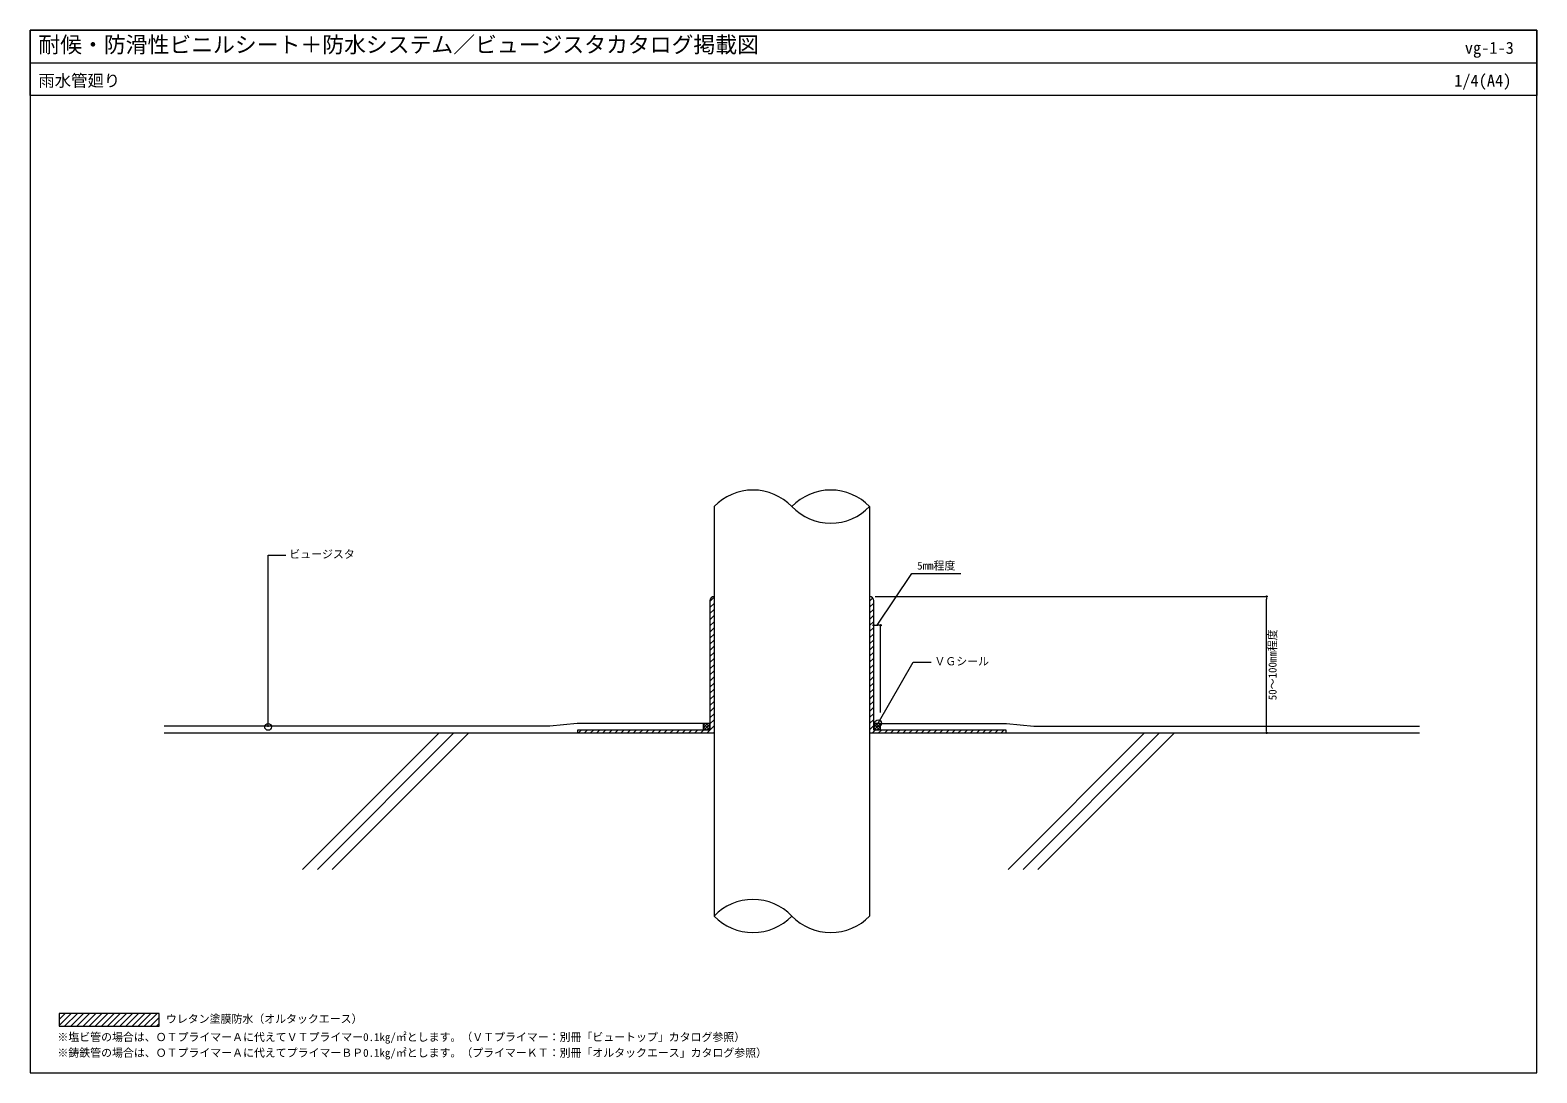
# Model space of a CAD drawing. Units: millimetres on the paper. Extents: x -552 to 552, y -382 to 382.
import ezdxf
from ezdxf.enums import TextEntityAlignment as Align

# ---------------------------------------------------------------- set-up
doc = ezdxf.new("R2010")
doc.units = ezdxf.units.MM
for name, color, linetype, lineweight in [('0-0_0', 7, 'Continuous', 9), ('0-1_WAKU', 7, 'Continuous', 18), ('0-3_KUTAI', 3, 'Continuous', 18), ('0-4_BOUSUI', 1, 'Continuous', 18), ('0-5_MOJI', 7, 'Continuous', 18), ('0-6_HATCH', 9, 'Continuous', 18), ('0-7_sunpo', 7, 'Continuous', 18), ('0-8_BUHIN', 7, 'Continuous', 9), ('0-9_color', 7, 'Continuous', 18)]:
    doc.layers.add(name, color=color, linetype=linetype, lineweight=lineweight)
doc.styles.add('ＭＳ ゴシック', font='')
doc.styles.get('ＭＳ ゴシック').set_extended_font_data('MS Gothic')

# ---------------------------------------------------------------- blocks, each defined once
blk = doc.blocks.new('_Dot')
at = {"layer": '0-0_0'}
for p, q in [((-0.5, 0), (-1, 0)), ((0.25, 0), (-0.25, 0))]:
    blk.add_line(p, q, dxfattribs=at)
blk.add_circle((0, 0), 0.25, dxfattribs=at)

msp = doc.modelspace()

# ---------------------------------------------------------------- linework, layer by layer
at = {"layer": '0-0_0', "lineweight": 18}
msp.add_line((-552.072, 358.352), (551.928, 358.352), dxfattribs=at)
at = {"layer": '0-1_WAKU'}
for points in [[(551.928, 334.352), (-552.072, 334.352), (-552.072, 382.352), (551.928, 382.352)], [(-552.072, -381.648), (551.928, -381.648), (551.928, 382.352), (-552.072, 382.352)]]:
    msp.add_lwpolyline(points, close=True, dxfattribs=at)
at = {"layer": '0-3_KUTAI'}
for p, q in [((-453.952, -132.619), (-50.952, -132.619)), ((63.048, -132.619), (466.048, -132.619))]:
    msp.add_line(p, q, dxfattribs=at)
at = {"layer": '0-4_BOUSUI'}
for points in [[(-53.952, -35.619), (-53.952, -130.619), (-150.952, -130.619), (-150.952, -132.619)], [(163.048, -132.619), (163.048, -130.619), (66.048, -130.619), (66.048, -35.619)], [(-58.952, -125.619), (-151.201, -125.619), (-171.201, -127.619), (-453.952, -127.619)], [(-53.952, -125.619), (-58.952, -125.619), (-58.952, -130.619)], [(71.048, -130.619), (71.048, -125.619), (66.048, -125.619)], [(71.048, -125.619), (163.298, -125.619), (183.298, -127.619), (466.048, -127.619)]]:
    msp.add_lwpolyline(points, dxfattribs=at)
for centre, start, end in [((-50.952, -35.619), 90, 180), ((63.048, -35.619), 0, 90)]:
    msp.add_arc(centre, 3, start, end, dxfattribs=at)
at = {"layer": '0-5_MOJI'}
for p, q in [((-377.695, -128.144), (-377.695, -2.328)), ((-377.695, -2.328), (-364.711, -2.328)), ((69.247, -125.478), (95.025, -80.829)), ((95.025, -80.829), (108.009, -80.829))]:
    msp.add_line(p, q, dxfattribs=at)
for centre in [(-377.695, -128.144), (69.247, -125.478)]:
    msp.add_circle(centre, 2.5, dxfattribs=at)
at = {"layer": '0-6_HATCH'}
for p, q in [((-53.952, -36.192), (-50.952, -33.192)), ((-53.952, -40.682), (-50.952, -37.682)), ((-53.952, -45.172), (-50.952, -42.172)), ((63.048, -35.935), (65.322, -33.662)), ((63.048, -40.425), (66.048, -37.425)), ((63.048, -44.915), (66.048, -41.915)), ((-53.952, -49.662), (-50.952, -46.662)), ((-53.952, -54.152), (-50.952, -51.152)), ((63.048, -49.405), (66.048, -46.405)), ((63.048, -53.895), (66.048, -50.895)), ((-53.952, -58.642), (-50.952, -55.642)), ((-53.952, -63.132), (-50.952, -60.132)), ((-53.952, -67.622), (-50.952, -64.622)), ((63.048, -58.385), (66.048, -55.385)), ((63.048, -62.876), (66.048, -59.876)), ((63.048, -67.366), (66.048, -64.366)), ((-53.952, -72.113), (-50.952, -69.113)), ((-53.952, -76.603), (-50.952, -73.603)), ((63.048, -71.856), (66.048, -68.856)), ((63.048, -76.346), (66.048, -73.346)), ((-53.952, -81.093), (-50.952, -78.093)), ((-53.952, -85.583), (-50.952, -82.583)), ((-53.952, -90.073), (-50.952, -87.073)), ((63.048, -80.836), (66.048, -77.836)), ((63.048, -85.326), (66.048, -82.326)), ((63.048, -89.816), (66.048, -86.816)), ((-53.952, -94.563), (-50.952, -91.563)), ((-53.952, -99.053), (-50.952, -96.053)), ((63.048, -94.307), (66.048, -91.307)), ((63.048, -98.797), (66.048, -95.797)), ((-53.952, -103.543), (-50.952, -100.543)), ((-53.952, -108.034), (-50.952, -105.034)), ((-53.952, -112.524), (-50.952, -109.524)), ((63.048, -103.287), (66.048, -100.287)), ((63.048, -107.777), (66.048, -104.777)), ((63.048, -112.267), (66.048, -109.267)), ((-53.952, -117.014), (-50.952, -114.014)), ((-53.952, -121.504), (-50.952, -118.504)), ((63.048, -116.757), (66.048, -113.757)), ((63.048, -121.247), (66.048, -118.247)), ((-150.379, -132.619), (-148.379, -130.619)), ((-145.889, -132.619), (-143.889, -130.619)), ((-141.399, -132.619), (-139.399, -130.619)), ((-136.909, -132.619), (-134.909, -130.619)), ((-132.419, -132.619), (-130.419, -130.619)), ((-127.929, -132.619), (-125.929, -130.619)), ((-123.439, -132.619), (-121.439, -130.619)), ((-118.948, -132.619), (-116.948, -130.619)), ((-114.458, -132.619), (-112.458, -130.619)), ((-109.968, -132.619), (-107.968, -130.619)), ((-105.478, -132.619), (-103.478, -130.619)), ((-100.988, -132.619), (-98.988, -130.619)), ((-96.498, -132.619), (-94.498, -130.619)), ((-92.008, -132.619), (-90.008, -130.619)), ((-87.518, -132.619), (-85.518, -130.619)), ((-83.027, -132.619), (-81.027, -130.619)), ((-78.537, -132.619), (-76.537, -130.619)), ((-74.047, -132.619), (-72.047, -130.619)), ((-69.557, -132.619), (-67.557, -130.619)), ((-65.067, -132.619), (-63.067, -130.619)), ((-60.577, -132.619), (-58.577, -130.619)), ((-53.952, -130.619), (-58.952, -125.619)), ((-58.952, -126.639), (-57.932, -125.619)), ((-58.952, -128.884), (-55.687, -125.619)), ((-56.197, -130.619), (-58.952, -127.864)), ((-58.442, -130.619), (-58.952, -130.109)), ((-58.442, -130.619), (-53.952, -126.129)), ((-53.952, -128.374), (-56.706, -125.619)), ((-56.197, -130.619), (-53.952, -128.374)), ((-56.087, -132.619), (-54.087, -130.619)), ((-53.952, -126.129), (-54.461, -125.619)), ((-53.952, -125.994), (-50.952, -122.994)), ((-53.952, -130.484), (-50.952, -127.484)), ((-51.597, -132.619), (-50.952, -131.974)), ((63.048, -125.737), (66.048, -122.737)), ((63.048, -130.228), (66.048, -127.228)), ((65.147, -132.619), (67.147, -130.619)), ((66.048, -126.129), (66.558, -125.619)), ((66.048, -128.374), (68.803, -125.619)), ((66.048, -130.619), (71.048, -125.619)), ((70.539, -130.619), (66.048, -126.129)), ((68.294, -130.619), (66.048, -128.374)), ((71.048, -128.884), (67.784, -125.619)), ((68.294, -130.619), (71.048, -127.864)), ((69.637, -132.619), (71.637, -130.619)), ((71.048, -126.639), (70.029, -125.619)), ((70.539, -130.619), (71.048, -130.109)), ((74.127, -132.619), (76.127, -130.619)), ((78.617, -132.619), (80.617, -130.619)), ((83.107, -132.619), (85.107, -130.619)), ((87.597, -132.619), (89.597, -130.619)), ((92.088, -132.619), (94.088, -130.619)), ((96.578, -132.619), (98.578, -130.619)), ((101.068, -132.619), (103.068, -130.619)), ((105.558, -132.619), (107.558, -130.619)), ((110.048, -132.619), (112.048, -130.619)), ((114.538, -132.619), (116.538, -130.619)), ((119.028, -132.619), (121.028, -130.619)), ((123.518, -132.619), (125.518, -130.619)), ((128.009, -132.619), (130.009, -130.619)), ((132.499, -132.619), (134.499, -130.619)), ((136.989, -132.619), (138.989, -130.619)), ((141.479, -132.619), (143.479, -130.619)), ((145.969, -132.619), (147.969, -130.619)), ((150.459, -132.619), (152.459, -130.619)), ((154.949, -132.619), (156.949, -130.619)), ((159.44, -132.619), (161.44, -130.619)), ((-352.452, -232.619), (-252.452, -132.619)), ((-341.577, -232.619), (-241.577, -132.619)), ((-330.702, -232.619), (-230.702, -132.619)), ((164.548, -232.619), (264.548, -132.619)), ((175.423, -232.619), (275.423, -132.619)), ((186.298, -232.619), (286.298, -132.619)), ((-530.889, -342.504), (-526.461, -338.076)), ((-530.889, -346.994), (-521.971, -338.076)), ((-526.79, -347.385), (-517.481, -338.076)), ((-522.3, -347.385), (-512.991, -338.076)), ((-517.809, -347.385), (-508.501, -338.076)), ((-513.319, -347.385), (-504.011, -338.076)), ((-508.829, -347.385), (-499.52, -338.076)), ((-504.339, -347.385), (-495.03, -338.076)), ((-499.849, -347.385), (-490.54, -338.076)), ((-495.359, -347.385), (-486.05, -338.076)), ((-490.869, -347.385), (-481.56, -338.076)), ((-486.378, -347.385), (-477.07, -338.076)), ((-481.888, -347.385), (-472.58, -338.076)), ((-477.398, -347.385), (-468.09, -338.076)), ((-472.908, -347.385), (-463.599, -338.076)), ((-468.418, -347.385), (-459.109, -338.076)), ((-463.928, -347.385), (-457.555, -341.012)), ((-459.438, -347.385), (-457.555, -345.503))]:
    msp.add_line(p, q, dxfattribs=at)
at = {"layer": '0-7_sunpo'}
for p, q in [((67.048, -32.619), (353.848, -32.619)), ((353.848, -130.619), (353.848, -34.619)), ((66.048, -121.619), (66.048, -53.705)), ((68.048, -53.705), (69.048, -53.705)), ((71.048, -117.619), (71.048, -53.705)), ((67.048, -132.619), (353.848, -132.619))]:
    msp.add_line(p, q, dxfattribs=at)
msp.add_lwpolyline([(68.548, -53.705), (93.853, -15.781), (129.902, -15.781)], dxfattribs=at)
at = {"layer": '0-8_BUHIN'}
for p, q in [((-50.952, 33.266), (-50.952, -266.734)), ((63.048, 33.266), (63.048, -266.734))]:
    msp.add_line(p, q, dxfattribs=at)
for centre, start, end in [((-22.452, 5.802), 43.93971, 136.06029), ((34.548, 5.802), 43.93971, 136.06029), ((34.548, 60.73), 223.93971, 316.06029), ((-22.452, -294.198), 43.93971, 136.06029), ((-22.452, -239.27), 223.93971, 316.06029), ((34.548, -239.27), 223.93971, 316.06029)]:
    msp.add_arc(centre, 39.58, start, end, dxfattribs=at)
at = {"layer": '0-9_color'}
msp.add_lwpolyline([(-530.889, -347.385), (-457.555, -347.385), (-457.555, -338.076), (-530.889, -338.076)], close=True, dxfattribs=at)

# ---------------------------------------------------------------- block references
at = {"layer": '0-7_sunpo', "xscale": 2, "yscale": 2}
for p, rotation in [((353.848, -32.619), 90), ((66.048, -53.705), 180), ((353.848, -132.619), 270)]:
    msp.add_blockref('_Dot', p, dxfattribs=dict(at, rotation=rotation))
msp.add_blockref('_Dot', (71.048, -53.705), dxfattribs=at)

# ---------------------------------------------------------------- texts
at = {"layer": '0-1_WAKU', "style": 'ＭＳ ゴシック'}
for s, height, p in [('耐候・防滑性ビニルシート＋防水システム／ビュージスタカタログ掲載図', 11.73, (-546.072, 362.352)), ('vg-1-3', 8.798, (499.146, 362.352)), ('雨水管廻り', 8.798, (-546.072, 338.352)), ('1/4(A4)', 8.798, (491.349, 338.352))]:
    msp.add_text(s, height=height, dxfattribs=at).set_placement(p, align=Align.BOTTOM_LEFT)
at = {"layer": '0-5_MOJI', "style": 'ＭＳ ゴシック'}
for s, p in [('ビュージスタ', (-362.211, -6.328)), ('ＶＧシール', (110.509, -84.829)), ('ウレタン塗膜防水（オルタックエース）', (-452.555, -346.806)), ('※塩ビ管の場合は、ＯＴプライマーＡに代えてＶＴプライマー0.1kg/㎡とします。（ＶＴプライマー：別冊「ビュートップ」カタログ参照）', (-532.072, -360.141)), ('※鋳鉄管の場合は、ＯＴプライマーＡに代えてプライマーＢＰ0.1kg/㎡とします。（プライマーＫＴ：別冊「オルタックエース」カタログ参照）', (-532.072, -371.648))]:
    msp.add_text(s, height=5.865, dxfattribs=at).set_placement(p, align=Align.BOTTOM_LEFT)
at = {"layer": '0-7_sunpo', "style": 'ＭＳ ゴシック'}
msp.add_text('5mm程度', height=5.865, dxfattribs=at).set_placement((97.877, -14.691), align=Align.BOTTOM_LEFT)
msp.add_text('50～100㎜程度', height=5.865, rotation=90, dxfattribs=at).set_placement((362.938, -108.619), align=Align.BOTTOM_LEFT)

doc.saveas('drawing.dxf')
